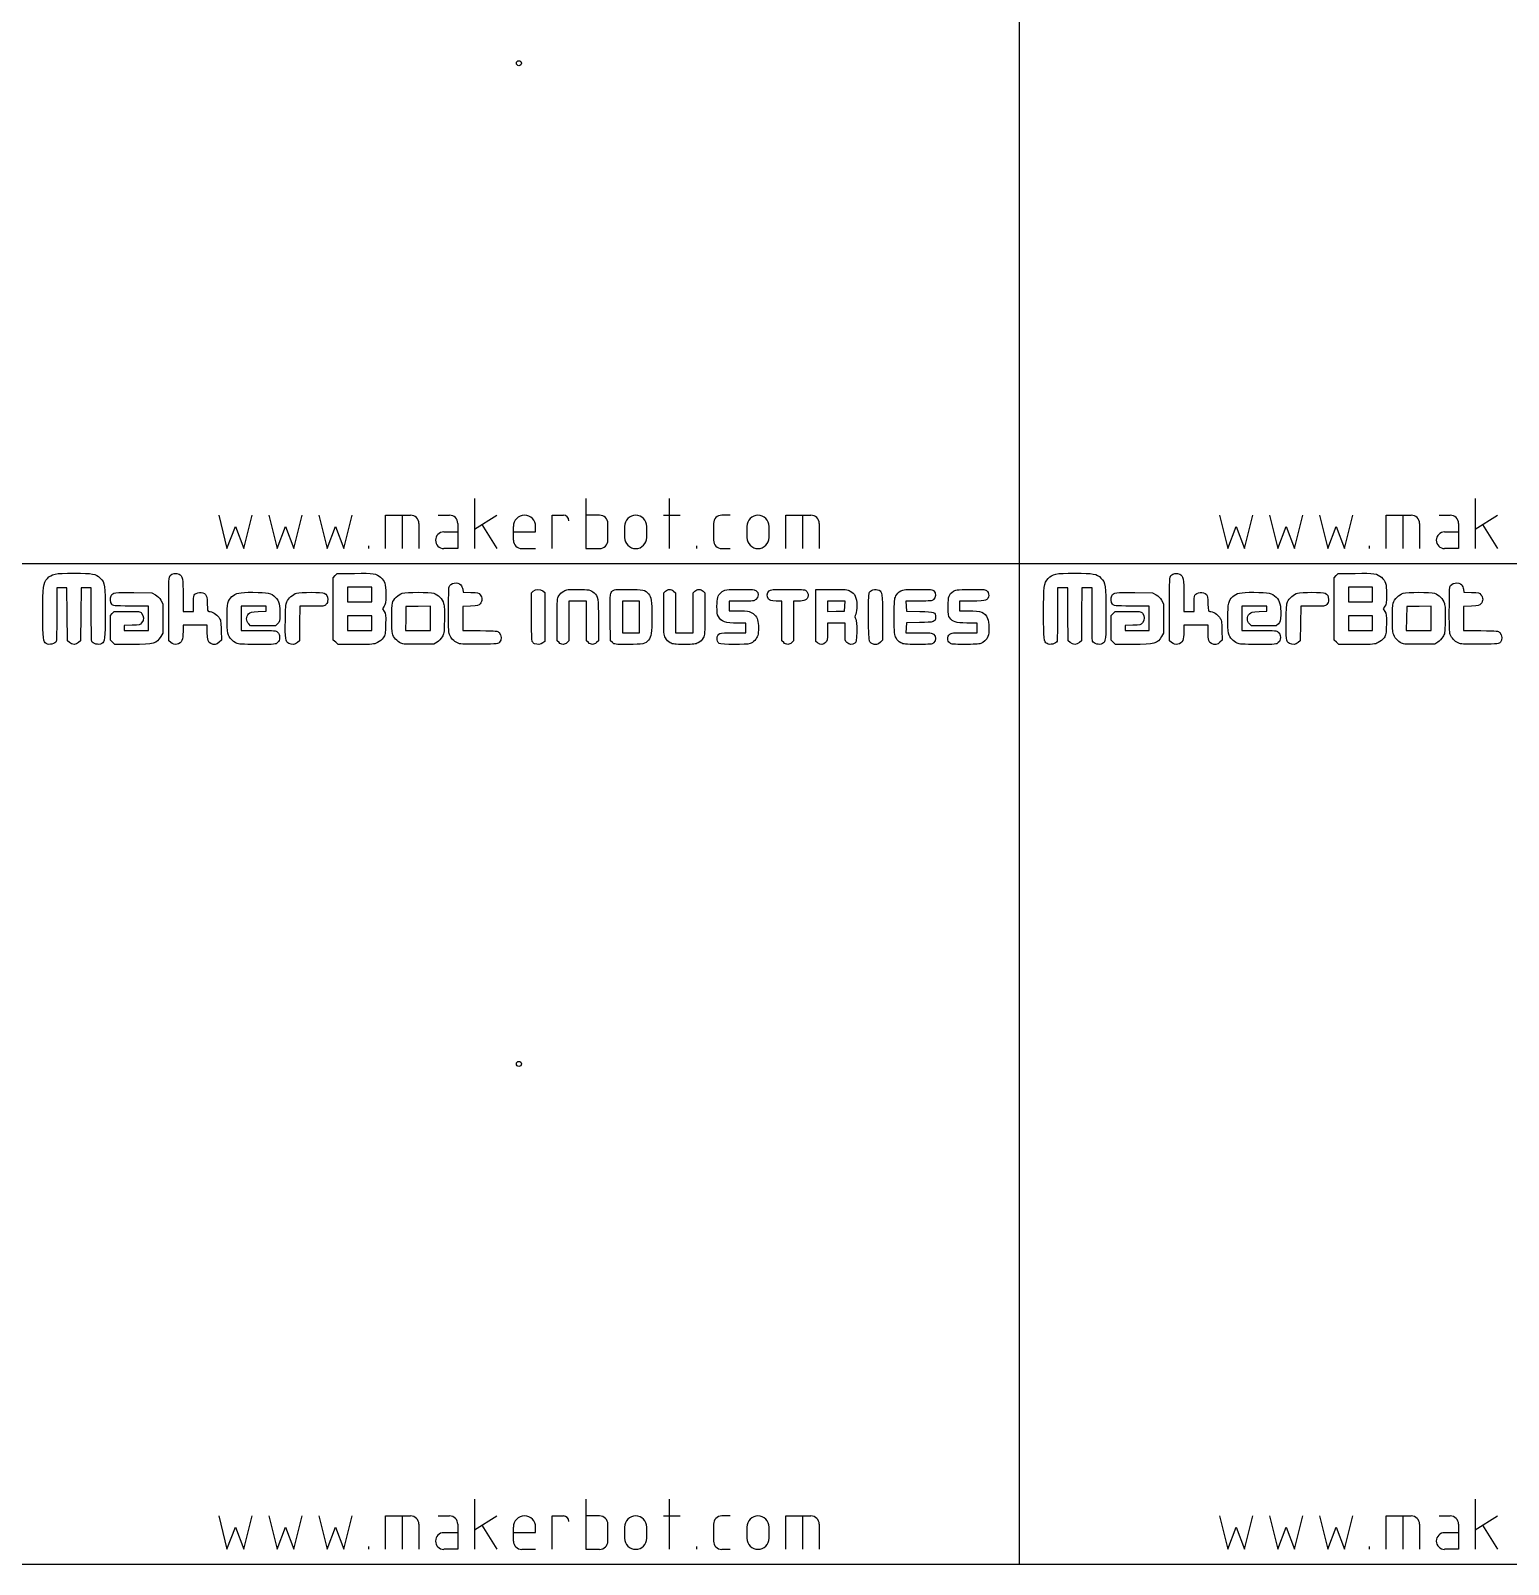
# Model space of a CAD drawing. Header units: millimetres. Extents: x 0 to 600, y 0 to 300.
# Drawn here: x 301.2 to 448.9, y 0 to 153.2 of the extents above; entities that cross this region are included whole.
import ezdxf

# ---------------------------------------------------------------- set-up
doc = ezdxf.new("R2010")
doc.units = ezdxf.units.MM
doc.layers.get('0').update_dxf_attribs({"linetype": 'CONTINUOUS', "lineweight": 25, "true_color": 0x000000})
doc.layers.add('Text', color=4, linetype='CONTINUOUS', true_color=0x00ffff)

msp = doc.modelspace()

# ---------------------------------------------------------------- linework, layer by layer
for p, q in [((400, 200), (400, 100)), ((300, 100), (400, 100)), ((400, 100), (400, 0)), ((400, 100), (500, 100)), ((300, 0), (400, 0)), ((400, 0), (500, 0))]:
    msp.add_line(p, q)
at = {"layer": 'Text'}
for p, q in [((345.56, 106.5), (345.56, 101.5)), ((356.67, 106.5), (356.67, 101.5)), ((365, 106.5), (365, 101.5)), ((445.56, 106.5), (445.56, 101.5)), ((320, 104.83), (320.83, 101.5)), ((322.5, 101.5), (323.33, 104.83)), ((325, 104.83), (325.83, 101.5)), ((327.5, 101.5), (328.33, 104.83)), ((330, 104.83), (330.83, 101.5)), ((332.5, 101.5), (333.33, 104.83)), ((336.67, 101.5), (336.67, 104.83)), ((336.67, 104.83), (339.17, 104.83)), ((338.33, 104.83), (338.33, 101.5)), ((341.94, 104.83), (343.06, 104.83)), ((345.56, 103.44), (347.78, 104.83)), ((353.33, 101.5), (353.33, 104.83)), ((353.33, 104.83), (354.44, 104.83)), ((358.06, 104.83), (356.67, 104.83)), ((364.44, 104.83), (366.11, 104.83)), ((371.11, 104.83), (370.28, 104.83)), ((376.67, 101.5), (376.67, 104.83)), ((376.67, 104.83), (379.17, 104.83)), ((378.33, 104.83), (378.33, 101.5)), ((420, 104.83), (420.83, 101.5)), ((422.5, 101.5), (423.33, 104.83)), ((425, 104.83), (425.83, 101.5)), ((427.5, 101.5), (428.33, 104.83)), ((430, 104.83), (430.83, 101.5)), ((432.5, 101.5), (433.33, 104.83)), ((436.67, 101.5), (436.67, 104.83)), ((436.67, 104.83), (439.17, 104.83)), ((438.33, 104.83), (438.33, 101.5)), ((441.94, 104.83), (443.06, 104.83)), ((445.56, 103.44), (447.78, 104.83)), ((320.83, 101.5), (321.67, 103.72)), ((321.67, 103.72), (322.5, 101.5)), ((325.83, 101.5), (326.67, 103.72)), ((326.67, 103.72), (327.5, 101.5)), ((330.83, 101.5), (331.67, 103.72)), ((331.67, 103.72), (332.5, 101.5)), ((340, 104), (340, 101.5)), ((342.5, 103.17), (343.89, 103.17)), ((343.89, 104), (343.89, 101.5)), ((346.29, 103.9), (347.78, 101.5)), ((349.44, 103.72), (349.44, 102.33)), ((349.44, 103.17), (351.67, 103.17)), ((351.67, 103.17), (351.67, 103.72)), ((358.89, 102.33), (358.89, 104)), ((360.56, 103.72), (360.56, 102.61)), ((362.78, 102.61), (362.78, 103.72)), ((369.44, 104), (369.44, 102.33)), ((372.78, 103.72), (372.78, 102.61)), ((375, 102.61), (375, 103.72)), ((380, 104), (380, 101.5)), ((420.83, 101.5), (421.67, 103.72)), ((421.67, 103.72), (422.5, 101.5)), ((425.83, 101.5), (426.67, 103.72)), ((426.67, 103.72), (427.5, 101.5)), ((430.83, 101.5), (431.67, 103.72)), ((431.67, 103.72), (432.5, 101.5)), ((440, 104), (440, 101.5)), ((442.5, 103.17), (443.89, 103.17)), ((443.89, 104), (443.89, 101.5)), ((446.29, 103.9), (447.78, 101.5)), ((335, 101.5), (335, 101.78)), ((343.89, 101.5), (342.5, 101.5)), ((350.28, 101.5), (351.67, 101.5)), ((356.67, 101.5), (358.06, 101.5)), ((367.78, 101.5), (367.78, 101.78)), ((370.28, 101.5), (371.11, 101.5)), ((435, 101.5), (435, 101.78)), ((443.89, 101.5), (442.5, 101.5)), ((331.45, 98.59), (331.65, 98.8)), ((331.45, 95.47), (331.45, 98.59)), ((331.65, 98.8), (331.85, 99)), ((331.85, 99), (333.57, 99.02)), ((431.45, 98.59), (431.65, 98.8)), ((431.45, 95.47), (431.45, 98.59)), ((431.65, 98.8), (431.85, 99)), ((431.85, 99), (433.57, 99.02)), ((304.33, 97.57), (303.82, 97.57)), ((303.82, 97.57), (303.82, 94.97)), ((304.84, 97.57), (304.33, 97.57)), ((304.86, 94.92), (304.84, 97.57)), ((306.25, 97.57), (306.23, 94.92)), ((306.76, 97.57), (306.25, 97.57)), ((307.27, 97.57), (306.76, 97.57)), ((307.27, 94.97), (307.27, 97.57)), ((311.53, 97.11), (313.32, 97.09)), ((313.32, 97.09), (313.67, 96.89)), ((316.44, 96.74), (316.44, 95.22)), ((334.09, 97.64), (332.88, 97.64)), ((332.88, 97.64), (332.88, 96.91)), ((332.88, 96.91), (332.88, 96.17)), ((335.3, 97.64), (334.09, 97.64)), ((335.3, 96.91), (335.3, 97.64)), ((335.3, 96.17), (335.3, 96.91)), ((335.3, 96.91), (335.3, 96.91)), ((344.38, 97.43), (344.42, 97.14)), ((344.42, 97.14), (345.18, 97.12)), ((351.26, 97.06), (351.44, 97.24)), ((351.26, 94.71), (351.26, 97.06)), ((352.39, 97.27), (352.58, 97.12)), ((352.58, 97.12), (352.58, 94.67)), ((364.47, 97.06), (364.65, 97.24)), ((364.47, 94.98), (364.47, 97.06)), ((365.46, 97.24), (365.64, 97.06)), ((365.64, 97.06), (365.64, 95.08)), ((367.4, 97.06), (367.58, 97.24)), ((367.4, 95.08), (367.4, 97.06)), ((368.4, 97.24), (368.58, 97.06)), ((368.58, 97.06), (368.58, 94.98)), ((379.66, 94.82), (379.66, 97.42)), ((379.66, 97.42), (381.22, 97.42)), ((404.33, 97.57), (403.82, 97.57)), ((403.82, 97.57), (403.82, 94.97)), ((404.84, 97.57), (404.33, 97.57)), ((404.86, 94.92), (404.84, 97.57)), ((406.25, 97.57), (406.23, 94.92)), ((406.76, 97.57), (406.25, 97.57)), ((407.27, 97.57), (406.76, 97.57)), ((407.27, 94.97), (407.27, 97.57)), ((411.53, 97.11), (413.32, 97.09)), ((413.32, 97.09), (413.67, 96.89)), ((416.44, 96.74), (416.44, 95.22)), ((434.09, 97.64), (432.88, 97.64)), ((432.88, 97.64), (432.88, 96.91)), ((432.88, 96.91), (432.88, 96.17)), ((435.3, 97.64), (434.09, 97.64)), ((435.3, 96.91), (435.3, 97.64)), ((435.3, 96.17), (435.3, 96.91)), ((435.3, 96.91), (435.3, 96.91)), ((444.38, 97.43), (444.42, 97.14)), ((444.42, 97.14), (445.18, 97.12)), ((309.37, 95.01), (309.57, 95.22)), ((309.57, 95.22), (310.84, 95.22)), ((312.99, 95.73), (311.22, 95.75)), ((312.99, 94.52), (312.99, 95.73)), ((314.22, 96.34), (314.42, 95.99)), ((314.42, 95.99), (314.42, 94.52)), ((315.01, 92.27), (315.01, 95.46)), ((316.44, 95.22), (316.95, 95.22)), ((316.95, 95.22), (317.47, 95.22)), ((317.47, 95.22), (317.47, 95.96)), ((323.48, 95.73), (322.24, 95.73)), ((322.24, 95.73), (322.24, 94.52)), ((324.73, 95.73), (323.48, 95.73)), ((323.96, 95.21), (324.73, 95.23)), ((324.73, 95.48), (324.73, 95.73)), ((324.73, 95.23), (324.73, 95.48)), ((328.12, 95.73), (328.09, 94)), ((329.33, 95.73), (328.12, 95.73)), ((331.45, 92.35), (331.45, 95.47)), ((332.88, 96.17), (334.09, 96.17)), ((334.09, 96.17), (335.3, 96.17)), ((336.52, 95.73), (336.36, 95.48)), ((336.36, 95.48), (336.53, 95.22)), ((338.71, 95.7), (338.69, 94.51)), ((339.94, 95.72), (338.71, 95.7)), ((341.17, 95.74), (339.94, 95.72)), ((341.17, 94.53), (341.17, 95.74)), ((345.17, 95.75), (344.4, 95.72)), ((344.4, 95.72), (344.4, 94.52)), ((355.88, 96.25), (355, 96.25)), ((355, 96.25), (355, 94.26)), ((356.76, 96.25), (355.88, 96.25)), ((356.76, 94.26), (356.76, 96.25)), ((361.2, 96.25), (360.36, 96.25)), ((360.36, 96.25), (360.36, 94.67)), ((362.04, 96.25), (361.2, 96.25)), ((362.04, 94.67), (362.04, 96.25)), ((365.64, 95.08), (365.64, 93.09)), ((367.4, 93.09), (367.4, 95.08)), ((372.24, 96.25), (371, 96.25)), ((371, 96.25), (371, 95.77)), ((371, 95.77), (371, 95.29)), ((371, 95.29), (371.86, 95.29)), ((376.28, 96.23), (375.69, 96.26)), ((376.28, 94.26), (376.28, 96.23)), ((377.93, 96.25), (377.45, 96.25)), ((377.45, 96.25), (377.45, 94.26)), ((381.71, 96.25), (380.83, 96.25)), ((380.83, 96.25), (380.83, 95.73)), ((380.83, 95.73), (380.83, 95.22)), ((380.83, 95.22), (381.69, 95.24)), ((381.69, 95.24), (382.55, 95.26)), ((382.6, 96.25), (381.71, 96.25)), ((382.55, 95.26), (382.58, 95.75)), ((382.58, 95.75), (382.6, 96.25)), ((382.58, 95.75), (382.58, 95.75)), ((389.95, 96.25), (388.67, 96.25)), ((388.67, 96.25), (388.7, 95.75)), ((388.7, 95.75), (388.72, 95.26)), ((388.72, 95.26), (390.06, 95.22)), ((395.24, 96.25), (394.04, 96.25)), ((394.04, 96.25), (394.04, 95.77)), ((394.04, 95.77), (394.04, 95.29)), ((394.04, 95.29), (394.94, 95.29)), ((409.37, 95.01), (409.57, 95.22)), ((409.57, 95.22), (410.84, 95.22)), ((412.99, 95.73), (411.22, 95.75)), ((412.99, 94.52), (412.99, 95.73)), ((414.22, 96.34), (414.42, 95.99)), ((414.42, 95.99), (414.42, 94.52)), ((415.01, 92.27), (415.01, 95.46)), ((416.44, 95.22), (416.95, 95.22)), ((416.95, 95.22), (417.47, 95.22)), ((417.47, 95.22), (417.47, 95.96)), ((423.48, 95.73), (422.24, 95.73)), ((422.24, 95.73), (422.24, 94.52)), ((424.73, 95.73), (423.48, 95.73)), ((423.96, 95.21), (424.73, 95.23)), ((424.73, 95.48), (424.73, 95.73)), ((424.73, 95.23), (424.73, 95.48)), ((428.12, 95.73), (428.09, 94)), ((429.33, 95.73), (428.12, 95.73)), ((431.45, 92.35), (431.45, 95.47)), ((432.88, 96.17), (434.09, 96.17)), ((434.09, 96.17), (435.3, 96.17)), ((436.52, 95.73), (436.36, 95.48)), ((436.36, 95.48), (436.53, 95.22)), ((438.71, 95.7), (438.69, 94.51)), ((439.94, 95.72), (438.71, 95.7)), ((441.17, 95.74), (439.94, 95.72)), ((441.17, 94.53), (441.17, 95.74)), ((445.17, 95.75), (444.4, 95.72)), ((444.4, 95.72), (444.4, 94.52)), ((304.88, 92.27), (304.86, 94.92)), ((306.23, 94.92), (306.2, 92.27)), ((309.18, 94.81), (309.37, 95.01)), ((309.18, 93.58), (309.18, 94.81)), ((309.18, 92.35), (309.18, 93.58)), ((311.35, 93.84), (310.57, 93.81)), ((310.57, 93.81), (310.57, 93.56)), ((310.57, 93.56), (310.57, 93.31)), ((312.99, 93.31), (312.99, 94.52)), ((314.42, 94.52), (314.42, 93.06)), ((317.65, 93.83), (316.44, 93.83)), ((316.44, 93.83), (316.44, 93.2)), ((318.86, 93.83), (317.65, 93.83)), ((318.86, 93.13), (318.86, 93.83)), ((322.24, 94.52), (322.24, 93.31)), ((323.19, 93.79), (323, 93.98)), ((324.44, 93.79), (323.19, 93.79)), ((325.68, 93.79), (324.44, 93.79)), ((325.89, 93.99), (325.68, 93.79)), ((328.09, 94), (328.07, 92.27)), ((334.09, 94.78), (332.88, 94.78)), ((332.88, 94.78), (332.88, 94.05)), ((332.88, 94.05), (332.88, 93.31)), ((335.3, 94.78), (334.09, 94.78)), ((335.3, 94.05), (335.3, 94.78)), ((335.3, 93.31), (335.3, 94.05)), ((335.3, 94.05), (335.3, 94.05)), ((338.69, 94.51), (338.67, 93.31)), ((341.17, 93.31), (341.17, 94.53)), ((341.17, 94.53), (341.17, 94.53)), ((344.4, 94.52), (344.4, 93.32)), ((352.58, 94.67), (352.58, 92.22)), ((353.83, 92.28), (353.83, 94.39)), ((355, 94.26), (355, 92.28)), ((356.76, 92.28), (356.76, 94.26)), ((357.94, 94.34), (357.94, 92.28)), ((359.15, 92.27), (359.12, 94.46)), ((360.36, 94.67), (360.36, 93.09)), ((362.04, 93.09), (362.04, 94.67)), ((362.04, 94.67), (362.04, 94.67)), ((372.68, 94.05), (371.86, 94.05)), ((372.68, 93.57), (372.68, 94.05)), ((372.68, 93.09), (372.68, 93.57)), ((376.28, 92.28), (376.28, 94.26)), ((377.45, 94.26), (377.45, 92.28)), ((379.66, 92.22), (379.66, 94.82)), ((381.71, 94.05), (380.83, 94.05)), ((380.83, 94.05), (380.83, 93.16)), ((382.59, 94.05), (381.71, 94.05)), ((382.59, 93.16), (382.59, 94.05)), ((386.33, 94.62), (386.33, 92.35)), ((388.7, 93.59), (388.67, 93.09)), ((388.72, 94.08), (388.7, 93.59)), ((390.03, 94.1), (388.72, 94.08)), ((395.8, 94.03), (394.75, 94.06)), ((395.8, 93.56), (395.8, 94.03)), ((395.8, 93.09), (395.8, 93.56)), ((404.88, 92.27), (404.86, 94.92)), ((406.23, 94.92), (406.2, 92.27)), ((409.18, 94.81), (409.37, 95.01)), ((409.18, 93.58), (409.18, 94.81)), ((409.18, 92.35), (409.18, 93.58)), ((411.35, 93.84), (410.57, 93.81)), ((410.57, 93.81), (410.57, 93.56)), ((410.57, 93.56), (410.57, 93.31)), ((412.99, 93.31), (412.99, 94.52)), ((414.42, 94.52), (414.42, 93.06)), ((417.65, 93.83), (416.44, 93.83)), ((416.44, 93.83), (416.44, 93.2)), ((418.86, 93.83), (417.65, 93.83)), ((418.86, 93.13), (418.86, 93.83)), ((422.24, 94.52), (422.24, 93.31)), ((423.19, 93.79), (423, 93.98)), ((424.44, 93.79), (423.19, 93.79)), ((425.68, 93.79), (424.44, 93.79)), ((425.89, 93.99), (425.68, 93.79)), ((428.09, 94), (428.07, 92.27)), ((434.09, 94.78), (432.88, 94.78)), ((432.88, 94.78), (432.88, 94.05)), ((432.88, 94.05), (432.88, 93.31)), ((435.3, 94.78), (434.09, 94.78)), ((435.3, 94.05), (435.3, 94.78)), ((435.3, 93.31), (435.3, 94.05)), ((435.3, 94.05), (435.3, 94.05)), ((438.69, 94.51), (438.67, 93.31)), ((441.17, 93.31), (441.17, 94.53)), ((441.17, 94.53), (441.17, 94.53)), ((444.4, 94.52), (444.4, 93.32)), ((302.77, 92), (302.77, 92)), ((305.09, 92.1), (304.88, 92.27)), ((306.2, 92.27), (306, 92.1)), ((309.39, 92.13), (309.18, 92.35)), ((309.61, 91.92), (309.39, 92.13)), ((309.39, 92.13), (309.39, 92.13)), ((310.57, 93.31), (311.78, 93.31)), ((311.78, 93.31), (312.99, 93.31)), ((314.42, 93.06), (314.22, 92.71)), ((315.22, 92.1), (315.01, 92.27)), ((315.22, 92.1), (315.22, 92.1)), ((320.27, 92.36), (320.05, 92.14)), ((320.25, 93.34), (320.27, 92.36)), ((321.76, 92.06), (321.76, 92.06)), ((322.24, 93.31), (323.96, 93.31)), ((327.01, 92.01), (327.01, 92.01)), ((328.07, 92.27), (327.87, 92.1)), ((331.69, 92.13), (331.45, 92.35)), ((331.93, 91.92), (331.69, 92.13)), ((331.69, 92.13), (331.69, 92.13)), ((332.88, 93.31), (334.09, 93.31)), ((334.09, 93.31), (335.3, 93.31)), ((338.2, 92.05), (338.2, 92.05)), ((338.67, 93.31), (339.92, 93.31)), ((339.92, 93.31), (341.17, 93.31)), ((341.51, 91.96), (340, 91.94)), ((341.82, 92.16), (341.51, 91.96)), ((343.99, 92.01), (343.99, 92.01)), ((344.4, 93.32), (346.12, 93.3)), ((351.57, 91.99), (351.57, 91.99)), ((352.58, 92.22), (352.39, 92.07)), ((354.01, 92.1), (353.83, 92.28)), ((354.01, 92.1), (354.01, 92.1)), ((355, 92.28), (354.82, 92.1)), ((356.94, 92.1), (356.76, 92.28)), ((357.94, 92.28), (357.76, 92.1)), ((359.35, 92.1), (359.15, 92.27)), ((359.35, 92.1), (359.35, 92.1)), ((360.36, 93.09), (361.2, 93.09)), ((361.2, 93.09), (362.04, 93.09)), ((365.12, 92.09), (365.12, 92.09)), ((365.64, 93.09), (366.52, 93.09)), ((366.52, 93.09), (367.4, 93.09)), ((370.02, 92.01), (370.02, 92.01)), ((371.48, 93.09), (372.68, 93.09)), ((376.46, 92.1), (376.28, 92.28)), ((376.46, 92.1), (376.46, 92.1)), ((377.45, 92.28), (377.27, 92.1)), ((379.85, 92.07), (379.66, 92.22)), ((379.85, 92.07), (379.85, 92.07)), ((385.26, 92), (385.26, 92)), ((386.33, 92.35), (386.12, 92.13)), ((388.16, 92.09), (388.16, 92.09)), ((388.67, 93.09), (389.95, 93.09)), ((393.06, 92.07), (393.06, 92.07)), ((394.52, 93.09), (395.8, 93.09)), ((402.77, 92), (402.77, 92)), ((405.09, 92.1), (404.88, 92.27)), ((406.2, 92.27), (406, 92.1)), ((409.39, 92.13), (409.18, 92.35)), ((409.61, 91.92), (409.39, 92.13)), ((409.39, 92.13), (409.39, 92.13)), ((410.57, 93.31), (411.78, 93.31)), ((411.78, 93.31), (412.99, 93.31)), ((414.42, 93.06), (414.22, 92.71)), ((415.22, 92.1), (415.01, 92.27)), ((415.22, 92.1), (415.22, 92.1)), ((420.27, 92.36), (420.05, 92.14)), ((420.25, 93.34), (420.27, 92.36)), ((421.76, 92.06), (421.76, 92.06)), ((422.24, 93.31), (423.96, 93.31)), ((427.01, 92.01), (427.01, 92.01)), ((428.07, 92.27), (427.87, 92.1)), ((431.69, 92.13), (431.45, 92.35)), ((431.93, 91.92), (431.69, 92.13)), ((431.69, 92.13), (431.69, 92.13)), ((432.88, 93.31), (434.09, 93.31)), ((434.09, 93.31), (435.3, 93.31)), ((438.2, 92.05), (438.2, 92.05)), ((438.67, 93.31), (439.92, 93.31)), ((439.92, 93.31), (441.17, 93.31)), ((441.51, 91.96), (440, 91.94)), ((441.82, 92.16), (441.51, 91.96)), ((443.99, 92.01), (443.99, 92.01)), ((444.4, 93.32), (446.12, 93.3)), ((311.36, 91.92), (309.61, 91.92)), ((333.71, 91.92), (331.93, 91.92)), ((411.36, 91.92), (409.61, 91.92)), ((433.71, 91.92), (431.93, 91.92)), ((345.56, 6.5), (345.56, 1.5)), ((356.67, 6.5), (356.67, 1.5)), ((365, 6.5), (365, 1.5)), ((445.56, 6.5), (445.56, 1.5)), ((320, 4.83), (320.83, 1.5)), ((322.5, 1.5), (323.33, 4.83)), ((325, 4.83), (325.83, 1.5)), ((327.5, 1.5), (328.33, 4.83)), ((330, 4.83), (330.83, 1.5)), ((332.5, 1.5), (333.33, 4.83)), ((336.67, 1.5), (336.67, 4.83)), ((336.67, 4.83), (339.17, 4.83)), ((338.33, 4.83), (338.33, 1.5)), ((341.94, 4.83), (343.06, 4.83)), ((345.56, 3.44), (347.78, 4.83)), ((353.33, 1.5), (353.33, 4.83)), ((353.33, 4.83), (354.44, 4.83)), ((358.06, 4.83), (356.67, 4.83)), ((364.44, 4.83), (366.11, 4.83)), ((371.11, 4.83), (370.28, 4.83)), ((376.67, 1.5), (376.67, 4.83)), ((376.67, 4.83), (379.17, 4.83)), ((378.33, 4.83), (378.33, 1.5)), ((420, 4.83), (420.83, 1.5)), ((422.5, 1.5), (423.33, 4.83)), ((425, 4.83), (425.83, 1.5)), ((427.5, 1.5), (428.33, 4.83)), ((430, 4.83), (430.83, 1.5)), ((432.5, 1.5), (433.33, 4.83)), ((436.67, 1.5), (436.67, 4.83)), ((436.67, 4.83), (439.17, 4.83)), ((438.33, 4.83), (438.33, 1.5)), ((441.94, 4.83), (443.06, 4.83)), ((445.56, 3.44), (447.78, 4.83)), ((320.83, 1.5), (321.67, 3.72)), ((321.67, 3.72), (322.5, 1.5)), ((325.83, 1.5), (326.67, 3.72)), ((326.67, 3.72), (327.5, 1.5)), ((330.83, 1.5), (331.67, 3.72)), ((331.67, 3.72), (332.5, 1.5)), ((340, 4), (340, 1.5)), ((342.5, 3.17), (343.89, 3.17)), ((343.89, 4), (343.89, 1.5)), ((346.29, 3.9), (347.78, 1.5)), ((349.44, 3.72), (349.44, 2.33)), ((349.44, 3.17), (351.67, 3.17)), ((351.67, 3.17), (351.67, 3.72)), ((358.89, 2.33), (358.89, 4)), ((360.56, 3.72), (360.56, 2.61)), ((362.78, 2.61), (362.78, 3.72)), ((369.44, 4), (369.44, 2.33)), ((372.78, 3.72), (372.78, 2.61)), ((375, 2.61), (375, 3.72)), ((380, 4), (380, 1.5)), ((420.83, 1.5), (421.67, 3.72)), ((421.67, 3.72), (422.5, 1.5)), ((425.83, 1.5), (426.67, 3.72)), ((426.67, 3.72), (427.5, 1.5)), ((430.83, 1.5), (431.67, 3.72)), ((431.67, 3.72), (432.5, 1.5)), ((440, 4), (440, 1.5)), ((442.5, 3.17), (443.89, 3.17)), ((443.89, 4), (443.89, 1.5)), ((446.29, 3.9), (447.78, 1.5)), ((335, 1.5), (335, 1.78)), ((367.78, 1.5), (367.78, 1.78)), ((435, 1.5), (435, 1.78)), ((343.89, 1.5), (342.5, 1.5)), ((350.28, 1.5), (351.67, 1.5)), ((356.67, 1.5), (358.06, 1.5)), ((370.28, 1.5), (371.11, 1.5)), ((443.89, 1.5), (442.5, 1.5))]:
    msp.add_line(p, q, dxfattribs=at)
for centre in [(350, 150), (350, 50)]:
    msp.add_circle(centre, 0.25, dxfattribs=at)
for centre, radius, start, end in [((339.17, 104), 0.833, 0, 90), ((343.06, 104), 0.833, 0, 90), ((350.56, 103.72), 1.11, 0, 180), ((354.44, 104.28), 0.556, 0, 90), ((358.06, 104), 0.833, 0, 90), ((361.67, 103.72), 1.11, 0, 180), ((370.28, 104), 0.833, 90, 180), ((373.89, 103.72), 1.11, 0, 180), ((379.17, 104), 0.833, 0, 90), ((439.17, 104), 0.833, 0, 90), ((443.06, 104), 0.833, 0, 90), ((342.5, 102.33), 0.833, 90, 270), ((442.5, 102.33), 0.833, 90, 270), ((350.28, 102.33), 0.833, 180, 270), ((358.06, 102.33), 0.833, 270, 0), ((361.67, 102.61), 1.11, 180, 0), ((370.28, 102.33), 0.833, 180, 270), ((373.89, 102.61), 1.11, 180, 0), ((339.17, 4), 0.833, 0, 90), ((343.06, 4), 0.833, 0, 90), ((350.56, 3.72), 1.11, 0, 180), ((354.44, 4.28), 0.556, 0, 90), ((358.06, 4), 0.833, 0, 90), ((361.67, 3.72), 1.11, 0, 180), ((370.28, 4), 0.833, 90, 180), ((373.89, 3.72), 1.11, 0, 180), ((379.17, 4), 0.833, 0, 90), ((439.17, 4), 0.833, 0, 90), ((443.06, 4), 0.833, 0, 90), ((342.5, 2.33), 0.833, 90, 270), ((442.5, 2.33), 0.833, 90, 270), ((350.28, 2.33), 0.833, 180, 270), ((358.06, 2.33), 0.833, 270, 0), ((361.67, 2.61), 1.11, 180, 0), ((370.28, 2.33), 0.833, 180, 270), ((373.89, 2.61), 1.11, 180, 0)]:
    msp.add_arc(centre, radius, start, end, dxfattribs=at)
for points in [[(302.43, 94.99), (302.43, 97.8), (302.46, 98.03), (302.88, 98.5)], [(302.88, 98.5), (303.33, 98.98), (303.6, 99.04), (305.55, 99.04)], [(305.55, 99.04), (307.42, 99.04), (307.72, 98.98), (308.16, 98.55)], [(308.16, 98.55), (308.64, 98.08), (308.66, 97.89), (308.66, 95.06)], [(315.01, 95.46), (315.01, 98.49), (315.02, 98.66), (315.15, 98.81)], [(315.15, 98.81), (315.34, 99.02), (315.74, 99.08), (316.04, 98.94)], [(316.04, 98.94), (316.39, 98.77), (316.44, 98.51), (316.44, 96.74)], [(333.57, 99.02), (335.51, 99.05), (335.75, 99.01), (336.18, 98.63)], [(336.18, 98.63), (336.63, 98.22), (336.69, 98.01), (336.69, 96.93)], [(343.02, 97.66), (343.14, 98.08), (343.9, 98.21), (344.21, 97.87)], [(402.43, 94.99), (402.43, 97.8), (402.46, 98.03), (402.88, 98.5)], [(402.88, 98.5), (403.33, 98.98), (403.6, 99.04), (405.55, 99.04)], [(405.55, 99.04), (407.42, 99.04), (407.72, 98.98), (408.16, 98.55)], [(408.16, 98.55), (408.64, 98.08), (408.66, 97.89), (408.66, 95.06)], [(415.01, 95.46), (415.01, 98.49), (415.02, 98.66), (415.15, 98.81)], [(415.15, 98.81), (415.34, 99.02), (415.74, 99.08), (416.04, 98.94)], [(416.04, 98.94), (416.39, 98.77), (416.44, 98.51), (416.44, 96.74)], [(433.57, 99.02), (435.51, 99.05), (435.75, 99.01), (436.18, 98.63)], [(436.18, 98.63), (436.63, 98.22), (436.69, 98.01), (436.69, 96.93)], [(443.02, 97.66), (443.14, 98.08), (443.9, 98.21), (444.21, 97.87)], [(309.32, 95.94), (309.16, 96.14), (309.13, 96.52), (309.26, 96.79)], [(309.26, 96.79), (309.41, 97.11), (309.61, 97.14), (311.53, 97.11)], [(313.67, 96.89), (313.89, 96.76), (314.09, 96.56), (314.22, 96.34)], [(317.47, 95.96), (317.47, 96.37), (317.5, 96.76), (317.54, 96.83)], [(317.54, 96.83), (317.72, 97.16), (318.41, 97.2), (318.69, 96.9)], [(318.69, 96.9), (318.8, 96.77), (318.83, 96.61), (318.85, 95.98)], [(320.84, 94.54), (320.85, 96.06), (320.9, 96.3), (321.33, 96.7)], [(321.33, 96.7), (321.71, 97.06), (322.06, 97.13), (323.42, 97.13)], [(323.42, 97.13), (324.94, 97.13), (325.24, 97.06), (325.66, 96.65)], [(325.66, 96.65), (326.04, 96.26), (326.15, 95.83), (326.12, 94.87)], [(326.8, 96.17), (326.95, 96.52), (327.44, 96.95), (327.79, 97.05)], [(327.79, 97.05), (328.18, 97.16), (330.35, 97.15), (330.55, 97.04)], [(330.55, 97.04), (330.81, 96.91), (330.89, 96.75), (330.89, 96.41)], [(336.69, 96.93), (336.69, 96.06), (336.68, 95.95), (336.52, 95.73)], [(337.36, 96.05), (337.46, 96.42), (337.96, 96.92), (338.35, 97.04)], [(338.35, 97.04), (338.76, 97.16), (341.08, 97.16), (341.49, 97.04)], [(341.49, 97.04), (341.9, 96.92), (342.36, 96.44), (342.48, 96.02)], [(342.97, 95.29), (342.97, 96.48), (342.99, 97.55), (343.02, 97.66)], [(344.21, 97.87), (344.28, 97.79), (344.35, 97.6), (344.38, 97.43)], [(345.18, 97.12), (345.92, 97.09), (345.96, 97.08), (346.13, 96.89)], [(346.13, 96.89), (346.24, 96.76), (346.31, 96.59), (346.31, 96.43)], [(351.44, 97.24), (351.67, 97.47), (352.11, 97.49), (352.39, 97.27)], [(353.83, 94.39), (353.83, 96.44), (353.83, 96.51), (353.99, 96.79)], [(353.99, 96.79), (354.09, 96.97), (354.28, 97.14), (354.48, 97.25)], [(354.48, 97.25), (354.77, 97.41), (354.9, 97.42), (355.85, 97.42)], [(355.85, 97.42), (356.97, 97.42), (357.19, 97.38), (357.52, 97.07)], [(357.52, 97.07), (357.92, 96.7), (357.94, 96.58), (357.94, 94.34)], [(359.12, 94.46), (359.11, 95.67), (359.12, 96.76), (359.15, 96.89)], [(359.15, 96.89), (359.17, 97.02), (359.26, 97.19), (359.35, 97.28)], [(359.35, 97.28), (359.49, 97.41), (359.61, 97.42), (360.89, 97.42)], [(360.89, 97.42), (362.42, 97.42), (362.62, 97.38), (362.94, 96.99)], [(362.94, 96.99), (363.25, 96.63), (363.29, 96.33), (363.29, 94.67)], [(364.65, 97.24), (364.76, 97.36), (364.91, 97.42), (365.05, 97.42)], [(365.05, 97.42), (365.2, 97.42), (365.35, 97.36), (365.46, 97.24)], [(367.58, 97.24), (367.69, 97.36), (367.85, 97.42), (367.99, 97.42)], [(367.99, 97.42), (368.13, 97.42), (368.28, 97.36), (368.4, 97.24)], [(369.79, 95.73), (369.79, 96.56), (369.86, 96.79), (370.2, 97.11)], [(370.2, 97.11), (370.5, 97.38), (370.74, 97.42), (372.17, 97.42)], [(372.17, 97.42), (373.41, 97.42), (373.57, 97.41), (373.72, 97.28)], [(373.72, 97.28), (373.97, 97.08), (373.95, 96.65), (373.69, 96.42)], [(374.95, 96.46), (374.75, 96.71), (374.77, 97.08), (375.01, 97.27)], [(375.01, 97.27), (375.19, 97.41), (375.29, 97.42), (376.86, 97.42)], [(376.86, 97.42), (378.21, 97.42), (378.55, 97.4), (378.68, 97.31)], [(378.68, 97.31), (379, 97.08), (378.95, 96.5), (378.58, 96.33)], [(381.22, 97.42), (382.71, 97.42), (382.8, 97.41), (383.11, 97.25)], [(383.11, 97.25), (383.59, 97), (383.76, 96.61), (383.76, 95.83)], [(385.02, 92.26), (384.93, 92.45), (384.9, 96.73), (384.99, 97.04)], [(384.99, 97.04), (385.07, 97.35), (385.61, 97.51), (385.99, 97.34)], [(385.99, 97.34), (386.31, 97.19), (386.33, 97.03), (386.33, 94.62)], [(387.51, 94.67), (387.51, 96.36), (387.51, 96.45), (387.67, 96.76)], [(387.67, 96.76), (387.79, 97), (387.93, 97.14), (388.16, 97.26)], [(388.16, 97.26), (388.47, 97.41), (388.59, 97.42), (389.91, 97.42)], [(389.91, 97.42), (391.22, 97.42), (391.33, 97.41), (391.47, 97.28)], [(391.47, 97.28), (391.69, 97.05), (391.67, 96.59), (391.42, 96.4)], [(392.9, 95.73), (392.9, 96.76), (392.94, 96.89), (393.41, 97.23)], [(393.41, 97.23), (393.59, 97.37), (393.73, 97.39), (395.08, 97.41)], [(395.08, 97.41), (396.29, 97.43), (396.57, 97.41), (396.71, 97.32)], [(396.71, 97.32), (397.05, 97.1), (397.01, 96.5), (396.63, 96.33)], [(409.32, 95.94), (409.16, 96.14), (409.13, 96.52), (409.26, 96.79)], [(409.26, 96.79), (409.41, 97.11), (409.61, 97.14), (411.53, 97.11)], [(413.67, 96.89), (413.89, 96.76), (414.09, 96.56), (414.22, 96.34)], [(417.47, 95.96), (417.47, 96.37), (417.5, 96.76), (417.54, 96.83)], [(417.54, 96.83), (417.72, 97.16), (418.41, 97.2), (418.69, 96.9)], [(418.69, 96.9), (418.8, 96.77), (418.83, 96.61), (418.85, 95.98)], [(420.84, 94.54), (420.85, 96.06), (420.9, 96.3), (421.33, 96.7)], [(421.33, 96.7), (421.71, 97.06), (422.06, 97.13), (423.42, 97.13)], [(423.42, 97.13), (424.94, 97.13), (425.24, 97.06), (425.66, 96.65)], [(425.66, 96.65), (426.04, 96.26), (426.15, 95.83), (426.12, 94.87)], [(426.8, 96.17), (426.95, 96.52), (427.44, 96.95), (427.79, 97.05)], [(427.79, 97.05), (428.18, 97.16), (430.35, 97.15), (430.55, 97.04)], [(430.55, 97.04), (430.81, 96.91), (430.89, 96.75), (430.89, 96.41)], [(436.69, 96.93), (436.69, 96.06), (436.68, 95.95), (436.52, 95.73)], [(437.36, 96.05), (437.46, 96.42), (437.96, 96.92), (438.35, 97.04)], [(438.35, 97.04), (438.76, 97.16), (441.08, 97.16), (441.49, 97.04)], [(441.49, 97.04), (441.9, 96.92), (442.36, 96.44), (442.48, 96.02)], [(442.97, 95.29), (442.97, 96.48), (442.99, 97.55), (443.02, 97.66)], [(444.21, 97.87), (444.28, 97.79), (444.35, 97.6), (444.38, 97.43)], [(445.18, 97.12), (445.92, 97.09), (445.96, 97.08), (446.13, 96.89)], [(446.13, 96.89), (446.24, 96.76), (446.31, 96.59), (446.31, 96.43)], [(308.66, 95.06), (308.66, 92.42), (308.63, 92.17), (308.31, 92)], [(311.22, 95.75), (309.47, 95.77), (309.46, 95.77), (309.32, 95.94)], [(310.84, 95.22), (312.1, 95.22), (312.12, 95.22), (312.3, 95.04)], [(312.3, 95.04), (312.54, 94.79), (312.55, 94.35), (312.3, 94.07)], [(318.85, 95.98), (318.87, 95.26), (318.88, 95.22), (319.03, 95.22)], [(319.03, 95.22), (319.35, 95.22), (319.8, 94.94), (320.01, 94.63)], [(322.99, 94.98), (323.18, 95.17), (323.24, 95.19), (323.96, 95.21)], [(326.66, 94.3), (326.68, 95.56), (326.71, 95.97), (326.8, 96.17)], [(330.72, 95.91), (330.54, 95.74), (330.51, 95.73), (329.33, 95.73)], [(330.89, 96.41), (330.9, 96.17), (330.85, 96.05), (330.72, 95.91)], [(336.53, 95.22), (336.69, 94.98), (336.7, 94.92), (336.68, 93.93)], [(337.36, 93), (337.26, 93.36), (337.26, 95.69), (337.36, 96.05)], [(342.48, 96.02), (342.55, 95.79), (342.57, 95.27), (342.55, 94.33)], [(343.12, 92.79), (342.97, 93.11), (342.97, 93.24), (342.97, 95.29)], [(346.13, 95.98), (345.96, 95.78), (345.92, 95.77), (345.17, 95.75)], [(346.31, 96.43), (346.31, 96.27), (346.24, 96.11), (346.13, 95.98)], [(369.93, 94.71), (369.81, 94.92), (369.79, 95.09), (369.79, 95.73)], [(371.86, 95.29), (372.33, 95.29), (372.85, 95.26), (373.01, 95.21)], [(373.69, 96.42), (373.49, 96.25), (373.44, 96.25), (372.24, 96.25)], [(373.01, 95.21), (373.38, 95.11), (373.75, 94.74), (373.85, 94.37)], [(375.69, 96.26), (375.17, 96.28), (375.07, 96.31), (374.95, 96.46)], [(378.58, 96.33), (378.48, 96.29), (378.19, 96.25), (377.93, 96.25)], [(383.76, 95.83), (383.76, 95.45), (383.72, 95.12), (383.65, 94.95)], [(391.42, 96.4), (391.24, 96.26), (391.13, 96.25), (389.95, 96.25)], [(390.06, 95.22), (391.57, 95.18), (391.62, 95.16), (391.62, 94.63)], [(393.05, 94.58), (392.92, 94.77), (392.9, 94.89), (392.9, 95.73)], [(394.94, 95.29), (396.19, 95.29), (396.55, 95.14), (396.83, 94.52)], [(396.63, 96.33), (396.52, 96.28), (395.99, 96.25), (395.24, 96.25)], [(408.66, 95.06), (408.66, 92.42), (408.63, 92.17), (408.31, 92)], [(411.22, 95.75), (409.47, 95.77), (409.46, 95.77), (409.32, 95.94)], [(410.84, 95.22), (412.1, 95.22), (412.12, 95.22), (412.3, 95.04)], [(412.3, 95.04), (412.54, 94.79), (412.55, 94.35), (412.3, 94.07)], [(418.85, 95.98), (418.87, 95.26), (418.88, 95.22), (419.03, 95.22)], [(419.03, 95.22), (419.35, 95.22), (419.8, 94.94), (420.01, 94.63)], [(422.99, 94.98), (423.18, 95.17), (423.24, 95.19), (423.96, 95.21)], [(426.66, 94.3), (426.68, 95.56), (426.71, 95.97), (426.8, 96.17)], [(430.72, 95.91), (430.54, 95.74), (430.51, 95.73), (429.33, 95.73)], [(430.89, 96.41), (430.9, 96.17), (430.85, 96.05), (430.72, 95.91)], [(436.53, 95.22), (436.69, 94.98), (436.7, 94.92), (436.68, 93.93)], [(437.36, 93), (437.26, 93.36), (437.26, 95.69), (437.36, 96.05)], [(442.48, 96.02), (442.55, 95.79), (442.57, 95.27), (442.55, 94.33)], [(443.12, 92.79), (442.97, 93.11), (442.97, 93.24), (442.97, 95.29)], [(446.13, 95.98), (445.96, 95.78), (445.92, 95.77), (445.17, 95.75)], [(446.31, 96.43), (446.31, 96.27), (446.24, 96.11), (446.13, 95.98)], [(302.77, 92), (302.46, 92.18), (302.43, 92.44), (302.43, 94.99)], [(303.82, 94.97), (303.82, 93.54), (303.8, 92.32), (303.77, 92.25)], [(307.31, 92.25), (307.29, 92.32), (307.27, 93.54), (307.27, 94.97)], [(312.3, 94.07), (312.13, 93.87), (312.09, 93.86), (311.35, 93.84)], [(320.01, 94.63), (320.21, 94.33), (320.22, 94.27), (320.25, 93.34)], [(321.27, 92.4), (320.89, 92.81), (320.84, 93.04), (320.84, 94.54)], [(323, 93.98), (322.72, 94.26), (322.72, 94.71), (322.99, 94.98)], [(326.12, 94.87), (326.09, 94.25), (326.07, 94.18), (325.89, 93.99)], [(327.01, 92.01), (326.68, 92.18), (326.63, 92.52), (326.66, 94.3)], [(336.68, 93.93), (336.66, 92.93), (336.65, 92.89), (336.45, 92.59)], [(342.55, 94.33), (342.53, 92.99), (342.52, 92.97), (342.32, 92.67)], [(351.34, 92.2), (351.29, 92.3), (351.26, 93.18), (351.26, 94.71)], [(363.29, 94.67), (363.29, 93.01), (363.25, 92.71), (362.94, 92.35)], [(364.64, 92.58), (364.47, 92.89), (364.47, 92.95), (364.47, 94.98)], [(368.58, 94.98), (368.58, 92.97), (368.57, 92.89), (368.41, 92.58)], [(371.86, 94.05), (370.62, 94.05), (370.25, 94.18), (369.93, 94.71)], [(373.85, 94.37), (373.95, 94.01), (373.96, 93.14), (373.86, 92.8)], [(383.65, 94.95), (383.55, 94.71), (383.55, 94.66), (383.66, 94.43)], [(383.66, 94.43), (383.75, 94.23), (383.77, 93.99), (383.75, 93.19)], [(387.68, 92.58), (387.51, 92.88), (387.51, 92.96), (387.51, 94.67)], [(391.62, 94.63), (391.62, 94.16), (391.52, 94.13), (390.03, 94.1)], [(394.75, 94.06), (393.61, 94.09), (393.37, 94.16), (393.05, 94.58)], [(396.83, 94.52), (397, 94.16), (397.02, 93.06), (396.87, 92.71)], [(402.77, 92), (402.46, 92.18), (402.43, 92.44), (402.43, 94.99)], [(403.82, 94.97), (403.82, 93.54), (403.8, 92.32), (403.77, 92.25)], [(407.31, 92.25), (407.29, 92.32), (407.27, 93.54), (407.27, 94.97)], [(412.3, 94.07), (412.13, 93.87), (412.09, 93.86), (411.35, 93.84)], [(420.01, 94.63), (420.21, 94.33), (420.22, 94.27), (420.25, 93.34)], [(421.27, 92.4), (420.89, 92.81), (420.84, 93.04), (420.84, 94.54)], [(423, 93.98), (422.72, 94.26), (422.72, 94.71), (422.99, 94.98)], [(426.12, 94.87), (426.09, 94.25), (426.07, 94.18), (425.89, 93.99)], [(427.01, 92.01), (426.68, 92.18), (426.63, 92.52), (426.66, 94.3)], [(436.68, 93.93), (436.66, 92.93), (436.65, 92.89), (436.45, 92.59)], [(442.55, 94.33), (442.53, 92.99), (442.52, 92.97), (442.32, 92.67)], [(303.77, 92.25), (303.67, 91.98), (303.06, 91.83), (302.77, 92)], [(306, 92.1), (305.73, 91.86), (305.36, 91.86), (305.09, 92.1)], [(308.31, 92), (308, 91.83), (307.42, 91.98), (307.31, 92.25)], [(314.22, 92.71), (313.79, 91.99), (313.55, 91.92), (311.36, 91.92)], [(316.33, 92.32), (316.16, 91.9), (315.58, 91.78), (315.22, 92.1)], [(316.44, 93.2), (316.44, 92.82), (316.4, 92.47), (316.33, 92.32)], [(319.2, 92), (318.94, 92.12), (318.86, 92.37), (318.86, 93.13)], [(320.05, 92.14), (319.81, 91.9), (319.52, 91.85), (319.2, 92)], [(321.76, 92.06), (321.6, 92.13), (321.38, 92.29), (321.27, 92.4)], [(323.87, 91.92), (322.26, 91.92), (322.02, 91.94), (321.76, 92.06)], [(325.88, 92.1), (325.68, 91.92), (325.68, 91.92), (323.87, 91.92)], [(323.96, 93.31), (325.67, 93.31), (325.68, 93.31), (325.88, 93.14)], [(325.88, 93.14), (326.05, 92.99), (326.09, 92.9), (326.09, 92.62)], [(326.09, 92.62), (326.09, 92.33), (326.05, 92.24), (325.88, 92.1)], [(327.87, 92.1), (327.64, 91.9), (327.3, 91.87), (327.01, 92.01)], [(335.86, 92.1), (335.49, 91.92), (335.47, 91.92), (333.71, 91.92)], [(336.45, 92.59), (336.32, 92.4), (336.1, 92.22), (335.86, 92.1)], [(338.2, 92.05), (337.83, 92.22), (337.46, 92.64), (337.36, 93)], [(340, 91.94), (338.66, 91.92), (338.46, 91.93), (338.2, 92.05)], [(342.32, 92.67), (342.21, 92.5), (341.98, 92.27), (341.82, 92.16)], [(343.99, 92.01), (343.62, 92.14), (343.29, 92.44), (343.12, 92.79)], [(346.07, 91.94), (344.9, 91.93), (344.13, 91.96), (343.99, 92.01)], [(348.07, 92.13), (347.93, 91.96), (347.93, 91.96), (346.07, 91.94)], [(346.12, 93.3), (347.82, 93.28), (347.84, 93.27), (348.02, 93.1)], [(348.02, 93.1), (348.26, 92.87), (348.29, 92.39), (348.07, 92.13)], [(351.57, 91.99), (351.49, 92.03), (351.38, 92.12), (351.34, 92.2)], [(352.39, 92.07), (352.18, 91.91), (351.85, 91.88), (351.57, 91.99)], [(354.41, 91.92), (354.27, 91.92), (354.12, 91.99), (354.01, 92.1)], [(354.82, 92.1), (354.71, 91.99), (354.56, 91.92), (354.41, 91.92)], [(357.35, 91.92), (357.21, 91.92), (357.06, 91.99), (356.94, 92.1)], [(357.76, 92.1), (357.64, 91.99), (357.49, 91.92), (357.35, 91.92)], [(360.91, 91.92), (359.59, 91.92), (359.55, 91.92), (359.35, 92.1)], [(362.94, 92.35), (362.62, 91.96), (362.42, 91.92), (360.91, 91.92)], [(365.12, 92.09), (364.91, 92.2), (364.75, 92.36), (364.64, 92.58)], [(366.52, 91.92), (365.54, 91.92), (365.42, 91.93), (365.12, 92.09)], [(367.92, 92.09), (367.63, 91.93), (367.5, 91.92), (366.52, 91.92)], [(368.41, 92.58), (368.29, 92.35), (368.15, 92.21), (367.92, 92.09)], [(370.02, 92.01), (369.7, 92.26), (369.73, 92.85), (370.09, 93.01)], [(373.1, 92), (372.8, 91.88), (370.18, 91.89), (370.02, 92.01)], [(370.09, 93.01), (370.2, 93.06), (370.73, 93.09), (371.48, 93.09)], [(373.86, 92.8), (373.78, 92.5), (373.41, 92.11), (373.1, 92)], [(376.87, 91.92), (376.72, 91.92), (376.57, 91.99), (376.46, 92.1)], [(377.27, 92.1), (377.16, 91.99), (377.01, 91.92), (376.87, 91.92)], [(380.65, 92.1), (380.43, 91.88), (380.11, 91.86), (379.85, 92.07)], [(380.83, 93.16), (380.83, 92.32), (380.82, 92.27), (380.65, 92.1)], [(382.77, 92.1), (382.6, 92.27), (382.59, 92.32), (382.59, 93.16)], [(383.55, 92.06), (383.31, 91.86), (382.99, 91.88), (382.77, 92.1)], [(383.75, 93.19), (383.73, 92.25), (383.72, 92.19), (383.55, 92.06)], [(385.26, 92), (385.17, 92.05), (385.07, 92.16), (385.02, 92.26)], [(386.12, 92.13), (385.89, 91.9), (385.57, 91.86), (385.26, 92)], [(388.16, 92.09), (387.95, 92.2), (387.79, 92.36), (387.68, 92.58)], [(389.86, 91.92), (388.57, 91.92), (388.46, 91.93), (388.16, 92.09)], [(391.42, 92.07), (391.24, 91.93), (391.13, 91.92), (389.86, 91.92)], [(389.95, 93.09), (391.13, 93.09), (391.24, 93.08), (391.42, 92.94)], [(391.42, 92.94), (391.7, 92.73), (391.7, 92.29), (391.42, 92.07)], [(392.86, 92.51), (392.86, 92.72), (392.91, 92.82), (393.06, 92.94)], [(393.06, 92.07), (392.91, 92.19), (392.86, 92.29), (392.86, 92.51)], [(393.06, 92.94), (393.24, 93.08), (393.35, 93.09), (394.52, 93.09)], [(394.59, 91.92), (393.35, 91.92), (393.24, 91.93), (393.06, 92.07)], [(396.14, 92), (396.02, 91.95), (395.36, 91.92), (394.59, 91.92)], [(396.87, 92.71), (396.75, 92.42), (396.42, 92.1), (396.14, 92)], [(403.77, 92.25), (403.67, 91.98), (403.06, 91.83), (402.77, 92)], [(406, 92.1), (405.73, 91.86), (405.36, 91.86), (405.09, 92.1)], [(408.31, 92), (408, 91.83), (407.42, 91.98), (407.31, 92.25)], [(414.22, 92.71), (413.79, 91.99), (413.55, 91.92), (411.36, 91.92)], [(416.33, 92.32), (416.16, 91.9), (415.58, 91.78), (415.22, 92.1)], [(416.44, 93.2), (416.44, 92.82), (416.4, 92.47), (416.33, 92.32)], [(419.2, 92), (418.94, 92.12), (418.86, 92.37), (418.86, 93.13)], [(420.05, 92.14), (419.81, 91.9), (419.52, 91.85), (419.2, 92)], [(421.76, 92.06), (421.6, 92.13), (421.38, 92.29), (421.27, 92.4)], [(423.87, 91.92), (422.26, 91.92), (422.02, 91.94), (421.76, 92.06)], [(425.88, 92.1), (425.68, 91.92), (425.68, 91.92), (423.87, 91.92)], [(423.96, 93.31), (425.67, 93.31), (425.68, 93.31), (425.88, 93.14)], [(425.88, 93.14), (426.05, 92.99), (426.09, 92.9), (426.09, 92.62)], [(426.09, 92.62), (426.09, 92.33), (426.05, 92.24), (425.88, 92.1)], [(427.87, 92.1), (427.64, 91.9), (427.3, 91.87), (427.01, 92.01)], [(435.86, 92.1), (435.49, 91.92), (435.47, 91.92), (433.71, 91.92)], [(436.45, 92.59), (436.32, 92.4), (436.1, 92.22), (435.86, 92.1)], [(438.2, 92.05), (437.83, 92.22), (437.46, 92.64), (437.36, 93)], [(440, 91.94), (438.66, 91.92), (438.46, 91.93), (438.2, 92.05)], [(442.32, 92.67), (442.21, 92.5), (441.98, 92.27), (441.82, 92.16)], [(443.99, 92.01), (443.62, 92.14), (443.29, 92.44), (443.12, 92.79)], [(446.07, 91.94), (444.9, 91.93), (444.13, 91.96), (443.99, 92.01)], [(448.07, 92.13), (447.93, 91.96), (447.93, 91.96), (446.07, 91.94)], [(446.12, 93.3), (447.82, 93.28), (447.84, 93.27), (448.02, 93.1)], [(448.02, 93.1), (448.26, 92.87), (448.29, 92.39), (448.07, 92.13)]]:
    msp.add_open_spline(points, degree=3, dxfattribs=at)

doc.saveas('drawing.dxf')
